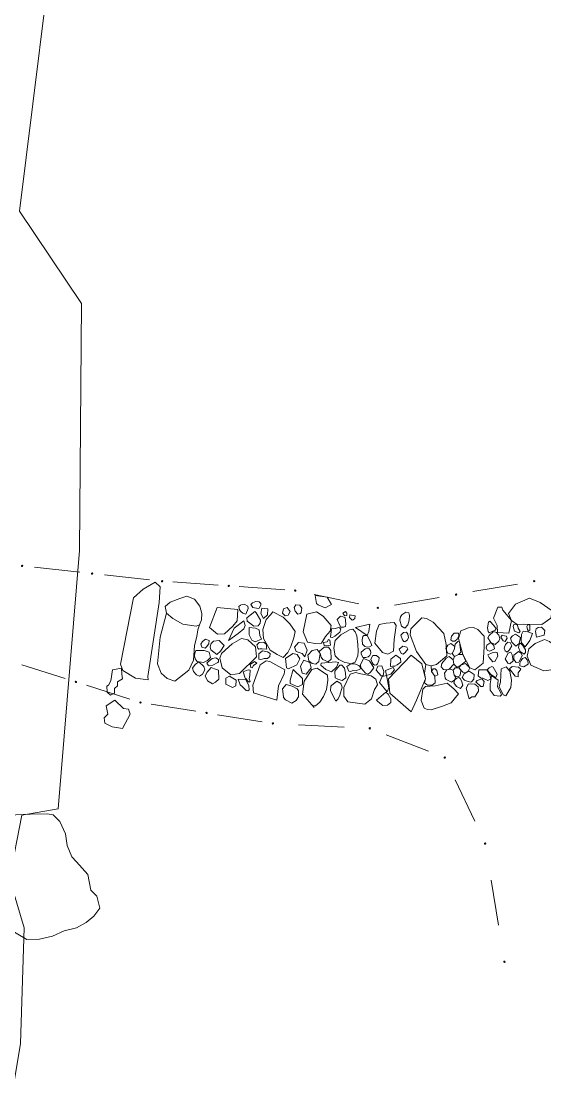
# Model space of a CAD drawing. Header units: metres. Extents: x -10443 to -4073, y -33280 to -26846.
# Drawn here: x -7355.16 to -7349.4, y -29059.68 to -29048.05 of the extents above; entities that cross this region are included whole.
import ezdxf

# ---------------------------------------------------------------- set-up
doc = ezdxf.new("R2010")
doc.units = ezdxf.units.M
doc.header["$MEASUREMENT"] = 0
doc.linetypes.add('CONTINUOUS_1', pattern=[0])
doc.linetypes.add('CONTINUOUS_2', pattern=[0])
for name, color, linetype, lineweight in [('園路', 241, 'CONTINUOUS_2', 18), ('石', 241, 'CONTINUOUS_2', 18), ('護岸', 241, 'CONTINUOUS_2', 18)]:
    doc.layers.add(name, color=color, linetype=linetype, lineweight=lineweight)

msp = doc.modelspace()

# ---------------------------------------------------------------- hatches: boundary and pattern name
at = {"layer": '園路', "linetype": 'CONTINUOUS_1', "lineweight": 18}
for points in [[(-7355.141, -29054.041, 1), (-7355.156, -29054.041, 1)], [(-7354.371, -29054.125, 1), (-7354.386, -29054.125, 1)], [(-7353.6, -29054.21, 1), (-7353.615, -29054.21, 1)], [(-7352.867, -29054.261, 1), (-7352.882, -29054.261, 1)], [(-7349.504, -29054.209, 1), (-7349.519, -29054.209, 1)], [(-7352.134, -29054.312, 1), (-7352.149, -29054.312, 1)], [(-7350.366, -29054.356, 1), (-7350.381, -29054.356, 1)], [(-7351.228, -29054.502, 1), (-7351.243, -29054.502, 1)], [(-7354.549, -29055.317, 1), (-7354.564, -29055.317, 1)], [(-7353.839, -29055.543, 1), (-7353.854, -29055.543, 1)], [(-7353.11, -29055.658, 1), (-7353.125, -29055.658, 1)], [(-7352.382, -29055.773, 1), (-7352.397, -29055.773, 1)], [(-7351.314, -29055.827, 1), (-7351.329, -29055.827, 1)], [(-7350.489, -29056.148, 1), (-7350.504, -29056.148, 1)], [(-7350.045, -29057.094, 1), (-7350.06, -29057.094, 1)], [(-7349.833, -29058.394, 1), (-7349.848, -29058.394, 1)]]:
    msp.add_hatch(color=256, dxfattribs=at).paths.add_polyline_path(points, flags=0)

# ---------------------------------------------------------------- linework, layer by layer
for p, q in [((-7354.515, -29054.11), (-7355.012, -29054.056)), ((-7353.745, -29054.195), (-7354.242, -29054.14)), ((-7352.992, -29054.253), (-7353.491, -29054.218)), ((-7352.259, -29054.304), (-7352.758, -29054.269)), ((-7349.696, -29054.241), (-7350.189, -29054.324)), ((-7351.444, -29054.459), (-7351.933, -29054.356)), ((-7350.558, -29054.387), (-7351.051, -29054.471)), ((-7354.673, -29055.28), (-7355.15, -29055.129)), ((-7353.963, -29055.506), (-7354.439, -29055.354)), ((-7353.235, -29055.64), (-7353.729, -29055.562)), ((-7352.506, -29055.755), (-7353, -29055.677)), ((-7351.606, -29055.813), (-7352.105, -29055.787)), ((-7350.676, -29056.078), (-7351.142, -29055.897)), ((-7350.168, -29056.847), (-7350.381, -29056.395)), ((-7349.906, -29057.991), (-7349.987, -29057.497))]:
    msp.add_line(p, q, dxfattribs=at)
for centre in [(-7355.149, -29054.041), (-7354.378, -29054.125), (-7353.608, -29054.21), (-7352.875, -29054.261), (-7349.512, -29054.209), (-7352.142, -29054.312), (-7350.373, -29054.356), (-7351.235, -29054.502), (-7354.556, -29055.317), (-7353.846, -29055.543), (-7353.118, -29055.658), (-7352.389, -29055.773), (-7351.322, -29055.827), (-7350.497, -29056.148), (-7350.053, -29057.094), (-7349.84, -29058.394)]:
    msp.add_circle(centre, 0.0075, dxfattribs=at)
at = {"layer": '石', "linetype": 'CONTINUOUS_2', "lineweight": 18, "flags": 128}
for points in [[(-7354.039, -29055.19), (-7354.064, -29055.121), (-7353.922, -29054.392), (-7353.815, -29054.295), (-7353.683, -29054.219), (-7353.631, -29054.272), (-7353.64, -29054.445), (-7353.766, -29055.257), (-7353.763, -29055.295), (-7353.902, -29055.275), (-7354.039, -29055.19)], [(-7353.234, -29054.702), (-7353.38, -29054.683), (-7353.49, -29054.62), (-7353.56, -29054.562), (-7353.575, -29054.489), (-7353.518, -29054.439), (-7353.413, -29054.4), (-7353.334, -29054.372), (-7353.25, -29054.408), (-7353.194, -29054.484), (-7353.17, -29054.563), (-7353.174, -29054.634), (-7353.198, -29054.689), (-7353.234, -29054.702)], [(-7351.909, -29054.455), (-7351.922, -29054.366), (-7351.79, -29054.383), (-7351.745, -29054.465), (-7351.814, -29054.501), (-7351.889, -29054.468), (-7351.909, -29054.455)], [(-7353.087, -29054.719), (-7353.003, -29054.5), (-7352.775, -29054.519), (-7352.78, -29054.645), (-7352.829, -29054.703), (-7352.922, -29054.788), (-7353, -29054.79), (-7353.087, -29054.719)], [(-7352.718, -29054.56), (-7352.742, -29054.542), (-7352.756, -29054.525), (-7352.763, -29054.488), (-7352.745, -29054.472), (-7352.725, -29054.467), (-7352.706, -29054.462), (-7352.666, -29054.482), (-7352.659, -29054.51), (-7352.685, -29054.57), (-7352.718, -29054.56)], [(-7352.551, -29054.51), (-7352.611, -29054.499), (-7352.633, -29054.467), (-7352.614, -29054.446), (-7352.577, -29054.433), (-7352.54, -29054.436), (-7352.522, -29054.453), (-7352.523, -29054.472), (-7352.538, -29054.504), (-7352.551, -29054.51)], [(-7352.491, -29054.618), (-7352.523, -29054.565), (-7352.51, -29054.504), (-7352.445, -29054.514), (-7352.447, -29054.579), (-7352.491, -29054.618)], [(-7352.253, -29054.589), (-7352.284, -29054.56), (-7352.272, -29054.512), (-7352.231, -29054.5), (-7352.198, -29054.544), (-7352.219, -29054.584), (-7352.253, -29054.589)], [(-7352.115, -29054.57), (-7352.144, -29054.54), (-7352.156, -29054.499), (-7352.138, -29054.47), (-7352.093, -29054.472), (-7352.069, -29054.505), (-7352.078, -29054.554), (-7352.083, -29054.564), (-7352.115, -29054.57)], [(-7349.961, -29054.616), (-7349.922, -29054.697), (-7349.917, -29054.772), (-7349.791, -29054.78), (-7349.762, -29054.643), (-7349.859, -29054.529), (-7349.87, -29054.494), (-7349.913, -29054.494), (-7349.961, -29054.616)], [(-7349.797, -29054.563), (-7349.719, -29054.463), (-7349.565, -29054.397), (-7349.448, -29054.444), (-7349.314, -29054.536), (-7349.329, -29054.616), (-7349.429, -29054.686), (-7349.631, -29054.68), (-7349.701, -29054.686), (-7349.762, -29054.643), (-7349.797, -29054.563)], [(-7353.56, -29054.562), (-7353.631, -29054.826), (-7353.658, -29055.118), (-7353.619, -29055.22), (-7353.552, -29055.279), (-7353.466, -29055.31), (-7353.314, -29055.188), (-7353.264, -29055.078), (-7353.251, -29054.917), (-7353.227, -29054.816), (-7353.213, -29054.744), (-7353.198, -29054.689)], [(-7352.6, -29054.705), (-7352.672, -29054.65), (-7352.674, -29054.612), (-7352.587, -29054.541), (-7352.573, -29054.558), (-7352.525, -29054.638), (-7352.529, -29054.669), (-7352.552, -29054.701), (-7352.6, -29054.705)], [(-7352.274, -29055.047), (-7352.343, -29055.017), (-7352.417, -29054.968), (-7352.493, -29054.84), (-7352.498, -29054.742), (-7352.461, -29054.63), (-7352.415, -29054.58), (-7352.389, -29054.547), (-7352.277, -29054.603), (-7352.204, -29054.679), (-7352.143, -29054.764), (-7352.158, -29054.833), (-7352.193, -29054.928), (-7352.224, -29054.992), (-7352.274, -29055.047)], [(-7351.923, -29054.895), (-7352.008, -29054.878), (-7352.054, -29054.765), (-7352.016, -29054.57), (-7351.907, -29054.545), (-7351.836, -29054.592), (-7351.749, -29054.695), (-7351.758, -29054.759), (-7351.811, -29054.817), (-7351.852, -29054.892), (-7351.923, -29054.895)], [(-7351.65, -29054.704), (-7351.681, -29054.629), (-7351.645, -29054.594), (-7351.595, -29054.607), (-7351.586, -29054.678), (-7351.589, -29054.706), (-7351.611, -29054.714), (-7351.644, -29054.713), (-7351.65, -29054.704)], [(-7351.605, -29054.584), (-7351.62, -29054.559), (-7351.59, -29054.542), (-7351.574, -29054.561), (-7351.574, -29054.585), (-7351.596, -29054.591), (-7351.605, -29054.584)], [(-7351.515, -29054.636), (-7351.547, -29054.609), (-7351.543, -29054.578), (-7351.484, -29054.589), (-7351.488, -29054.619), (-7351.507, -29054.635), (-7351.515, -29054.636)], [(-7350.974, -29054.703), (-7350.992, -29054.639), (-7350.984, -29054.602), (-7350.97, -29054.58), (-7350.925, -29054.549), (-7350.894, -29054.557), (-7350.886, -29054.585), (-7350.889, -29054.638), (-7350.904, -29054.689), (-7350.937, -29054.727), (-7350.954, -29054.716), (-7350.974, -29054.703)], [(-7350.706, -29055.124), (-7350.809, -29054.983), (-7350.879, -29054.798), (-7350.871, -29054.732), (-7350.748, -29054.613), (-7350.7, -29054.62), (-7350.625, -29054.658), (-7350.509, -29054.784), (-7350.482, -29054.904), (-7350.473, -29055.029), (-7350.588, -29055.126), (-7350.647, -29055.138), (-7350.706, -29055.124)], [(-7352.876, -29054.86), (-7352.814, -29054.725), (-7352.709, -29054.644), (-7352.693, -29054.696), (-7352.71, -29054.734), (-7352.77, -29054.786), (-7352.876, -29054.86)], [(-7352.62, -29054.859), (-7352.649, -29054.798), (-7352.649, -29054.72), (-7352.58, -29054.724), (-7352.538, -29054.743), (-7352.532, -29054.806), (-7352.514, -29054.847), (-7352.583, -29054.875), (-7352.62, -29054.859)], [(-7351.753, -29054.823), (-7351.745, -29054.732), (-7351.705, -29054.729), (-7351.663, -29054.719), (-7351.64, -29054.733), (-7351.652, -29054.768), (-7351.708, -29054.812), (-7351.734, -29054.828), (-7351.753, -29054.823)], [(-7351.351, -29054.807), (-7351.478, -29054.718), (-7351.321, -29054.683), (-7351.334, -29054.762), (-7351.351, -29054.807)], [(-7351.182, -29054.995), (-7351.266, -29054.889), (-7351.247, -29054.76), (-7351.218, -29054.684), (-7351.142, -29054.669), (-7351.055, -29054.665), (-7351.033, -29054.698), (-7351.054, -29054.852), (-7351.062, -29054.977), (-7351.125, -29055.011), (-7351.182, -29054.995)], [(-7350.22, -29055.162), (-7350.3, -29055.017), (-7350.346, -29054.84), (-7350.322, -29054.754), (-7350.236, -29054.721), (-7350.181, -29054.717), (-7350.133, -29054.739), (-7350.063, -29054.814), (-7350.062, -29054.93), (-7350.074, -29055.109), (-7350.165, -29055.182), (-7350.22, -29055.162)], [(-7350.01, -29054.776), (-7349.944, -29054.747), (-7349.933, -29054.734), (-7349.958, -29054.697), (-7350.002, -29054.648), (-7350.017, -29054.66), (-7350.026, -29054.723), (-7350.019, -29054.762), (-7350.01, -29054.776)], [(-7349.745, -29054.706), (-7349.731, -29054.758), (-7349.681, -29054.776), (-7349.668, -29054.763), (-7349.689, -29054.727), (-7349.698, -29054.693), (-7349.72, -29054.681), (-7349.737, -29054.687), (-7349.745, -29054.706)], [(-7349.588, -29054.742), (-7349.575, -29054.758), (-7349.562, -29054.75), (-7349.561, -29054.692), (-7349.584, -29054.685), (-7349.594, -29054.707), (-7349.588, -29054.742)], [(-7349.499, -29054.764), (-7349.486, -29054.823), (-7349.403, -29054.802), (-7349.397, -29054.752), (-7349.431, -29054.716), (-7349.471, -29054.718), (-7349.492, -29054.732), (-7349.499, -29054.764)], [(-7353.134, -29054.947), (-7353.172, -29054.936), (-7353.182, -29054.9), (-7353.164, -29054.871), (-7353.131, -29054.847), (-7353.09, -29054.861), (-7353.095, -29054.897), (-7353.119, -29054.932), (-7353.134, -29054.947)], [(-7352.851, -29055.238), (-7352.948, -29055.162), (-7352.973, -29055.056), (-7352.956, -29055.004), (-7352.836, -29054.899), (-7352.735, -29054.84), (-7352.664, -29054.854), (-7352.579, -29054.93), (-7352.568, -29055.041), (-7352.756, -29055.225), (-7352.851, -29055.238)], [(-7351.825, -29054.918), (-7351.831, -29054.884), (-7351.79, -29054.875), (-7351.776, -29054.85), (-7351.761, -29054.859), (-7351.756, -29054.911), (-7351.772, -29054.918), (-7351.801, -29054.921), (-7351.825, -29054.918)], [(-7351.598, -29055.102), (-7351.662, -29055.071), (-7351.704, -29055.03), (-7351.717, -29054.947), (-7351.704, -29054.861), (-7351.642, -29054.799), (-7351.547, -29054.745), (-7351.508, -29054.738), (-7351.484, -29054.766), (-7351.466, -29054.81), (-7351.453, -29054.907), (-7351.45, -29054.978), (-7351.453, -29055.031), (-7351.484, -29055.098), (-7351.532, -29055.119), (-7351.572, -29055.108), (-7351.598, -29055.102)], [(-7351.324, -29054.931), (-7351.347, -29054.936), (-7351.378, -29054.927), (-7351.404, -29054.9), (-7351.406, -29054.853), (-7351.397, -29054.819), (-7351.386, -29054.807), (-7351.351, -29054.807), (-7351.316, -29054.876), (-7351.299, -29054.915), (-7351.324, -29054.931)], [(-7350.964, -29054.855), (-7350.979, -29054.802), (-7350.953, -29054.774), (-7350.918, -29054.771), (-7350.902, -29054.791), (-7350.895, -29054.828), (-7350.909, -29054.854), (-7350.938, -29054.875), (-7350.949, -29054.873), (-7350.964, -29054.855)], [(-7350.411, -29054.867), (-7350.432, -29054.854), (-7350.424, -29054.814), (-7350.392, -29054.78), (-7350.345, -29054.779), (-7350.342, -29054.81), (-7350.36, -29054.848), (-7350.386, -29054.867), (-7350.411, -29054.867)], [(-7349.944, -29054.907), (-7349.991, -29054.882), (-7350.024, -29054.833), (-7350.007, -29054.805), (-7349.96, -29054.761), (-7349.929, -29054.774), (-7349.903, -29054.803), (-7349.89, -29054.84), (-7349.902, -29054.87), (-7349.944, -29054.907)], [(-7349.819, -29054.813), (-7349.809, -29054.837), (-7349.831, -29054.873), (-7349.854, -29054.864), (-7349.881, -29054.824), (-7349.864, -29054.803), (-7349.841, -29054.81), (-7349.819, -29054.813)], [(-7349.775, -29054.834), (-7349.758, -29054.88), (-7349.716, -29054.925), (-7349.678, -29054.893), (-7349.663, -29054.829), (-7349.717, -29054.793), (-7349.752, -29054.809), (-7349.775, -29054.834)], [(-7349.654, -29054.888), (-7349.611, -29054.93), (-7349.561, -29054.862), (-7349.531, -29054.785), (-7349.582, -29054.767), (-7349.636, -29054.759), (-7349.652, -29054.794), (-7349.658, -29054.859), (-7349.654, -29054.888)], [(-7349.592, -29055.035), (-7349.551, -29055.131), (-7349.408, -29055.195), (-7349.325, -29055.185), (-7349.26, -29055.022), (-7349.277, -29054.926), (-7349.343, -29054.872), (-7349.399, -29054.852), (-7349.503, -29054.893), (-7349.573, -29054.952), (-7349.592, -29055.035)], [(-7353.007, -29055.014), (-7353.07, -29054.963), (-7353.08, -29054.93), (-7353.068, -29054.896), (-7353.041, -29054.87), (-7352.981, -29054.86), (-7352.953, -29054.887), (-7352.924, -29054.918), (-7352.965, -29054.977), (-7353.007, -29055.014)], [(-7352.553, -29054.946), (-7352.565, -29054.909), (-7352.541, -29054.884), (-7352.49, -29054.88), (-7352.46, -29054.906), (-7352.459, -29054.943), (-7352.456, -29054.958), (-7352.507, -29054.953), (-7352.532, -29054.954), (-7352.545, -29054.957), (-7352.553, -29054.946)], [(-7352.066, -29055.005), (-7352.132, -29054.982), (-7352.15, -29054.936), (-7352.106, -29054.882), (-7352.044, -29054.892), (-7352.012, -29054.966), (-7352.036, -29055.041), (-7352.066, -29055.005)], [(-7351.956, -29055.114), (-7351.915, -29055.12), (-7351.882, -29055.092), (-7351.868, -29055.005), (-7351.903, -29054.961), (-7351.955, -29054.97), (-7352.005, -29055.024), (-7351.992, -29055.085), (-7351.956, -29055.114)], [(-7351.838, -29055.072), (-7351.782, -29055.096), (-7351.749, -29055.066), (-7351.752, -29054.972), (-7351.776, -29054.935), (-7351.823, -29054.935), (-7351.879, -29054.981), (-7351.868, -29055.005), (-7351.859, -29055.045), (-7351.838, -29055.072)], [(-7351.397, -29055.048), (-7351.418, -29055.009), (-7351.416, -29054.99), (-7351.373, -29054.954), (-7351.332, -29054.95), (-7351.313, -29054.971), (-7351.312, -29054.996), (-7351.321, -29055.025), (-7351.34, -29055.041), (-7351.367, -29055.05), (-7351.386, -29055.048), (-7351.397, -29055.048)], [(-7350.978, -29055.003), (-7350.999, -29054.955), (-7350.957, -29054.925), (-7350.913, -29054.933), (-7350.903, -29054.955), (-7350.933, -29054.994), (-7350.955, -29055.01), (-7350.978, -29055.003)], [(-7350.435, -29055.013), (-7350.467, -29054.996), (-7350.486, -29054.949), (-7350.464, -29054.914), (-7350.43, -29054.896), (-7350.386, -29054.926), (-7350.393, -29054.963), (-7350.415, -29055.004), (-7350.435, -29055.013)], [(-7350.386, -29054.926), (-7350.384, -29054.903), (-7350.352, -29054.871), (-7350.335, -29054.877), (-7350.319, -29054.989), (-7350.347, -29055.015), (-7350.391, -29055.038), (-7350.415, -29055.004)], [(-7349.991, -29054.882), (-7350.034, -29054.914), (-7350.04, -29054.944), (-7350.026, -29054.971), (-7350.003, -29054.979), (-7349.95, -29054.953), (-7349.958, -29054.916), (-7349.991, -29054.882)], [(-7349.832, -29054.975), (-7349.845, -29054.944), (-7349.829, -29054.905), (-7349.804, -29054.878), (-7349.779, -29054.885), (-7349.76, -29054.921), (-7349.784, -29054.963), (-7349.811, -29054.99), (-7349.832, -29054.975)], [(-7349.622, -29055.011), (-7349.667, -29054.984), (-7349.686, -29054.939), (-7349.678, -29054.902), (-7349.665, -29054.891), (-7349.638, -29054.916), (-7349.607, -29054.964), (-7349.607, -29054.992), (-7349.622, -29055.011)], [(-7353.237, -29054.972), (-7353.146, -29054.971), (-7353.091, -29054.99), (-7353.076, -29055.047), (-7353.108, -29055.08), (-7353.154, -29055.103), (-7353.223, -29055.091), (-7353.245, -29055.063), (-7353.253, -29055.03), (-7353.249, -29055), (-7353.237, -29054.972)], [(-7353.1, -29055.094), (-7353.057, -29055.058), (-7353.018, -29055.053), (-7352.989, -29055.071), (-7352.986, -29055.096), (-7352.995, -29055.103), (-7353.049, -29055.132), (-7353.091, -29055.141), (-7353.102, -29055.132), (-7353.116, -29055.11), (-7353.1, -29055.094)], [(-7352.347, -29055.517), (-7352.601, -29055.438), (-7352.608, -29055.354), (-7352.529, -29055.129), (-7352.464, -29055.083), (-7352.424, -29055.093), (-7352.259, -29055.184), (-7352.264, -29055.229), (-7352.326, -29055.36), (-7352.347, -29055.517)], [(-7352.543, -29055.068), (-7352.545, -29055.009), (-7352.503, -29054.975), (-7352.447, -29054.986), (-7352.418, -29055.005), (-7352.421, -29055.039), (-7352.448, -29055.061), (-7352.483, -29055.06), (-7352.507, -29055.067), (-7352.53, -29055.07), (-7352.543, -29055.068)], [(-7352.239, -29055.161), (-7352.251, -29055.061), (-7352.169, -29055.004), (-7352.12, -29055.014), (-7352.091, -29055.063), (-7352.127, -29055.129), (-7352.217, -29055.171), (-7352.239, -29055.161)], [(-7352.023, -29055.23), (-7352.065, -29055.22), (-7352.086, -29055.144), (-7352.049, -29055.079), (-7351.983, -29055.104), (-7351.966, -29055.161), (-7352.023, -29055.23)], [(-7351.37, -29055.219), (-7351.422, -29055.161), (-7351.424, -29055.13), (-7351.391, -29055.06), (-7351.327, -29055.086), (-7351.278, -29055.163), (-7351.316, -29055.211), (-7351.341, -29055.232), (-7351.37, -29055.219)], [(-7351.295, -29055.104), (-7351.311, -29055.065), (-7351.288, -29055.028), (-7351.25, -29055.028), (-7351.218, -29055.053), (-7351.221, -29055.08), (-7351.236, -29055.118), (-7351.249, -29055.129), (-7351.272, -29055.133), (-7351.284, -29055.121), (-7351.295, -29055.104)], [(-7350.867, -29055.646), (-7351.103, -29055.441), (-7351.115, -29055.282), (-7350.867, -29055.021), (-7350.749, -29055.118), (-7350.711, -29055.282), (-7350.81, -29055.519), (-7350.867, -29055.646)], [(-7351.096, -29055.147), (-7351.091, -29055.066), (-7351.036, -29055.021), (-7350.983, -29055.06), (-7350.979, -29055.098), (-7351.02, -29055.13), (-7351.047, -29055.142), (-7351.074, -29055.145), (-7351.096, -29055.147)], [(-7350.473, -29055.182), (-7350.512, -29055.179), (-7350.538, -29055.152), (-7350.529, -29055.115), (-7350.481, -29055.057), (-7350.448, -29055.038), (-7350.404, -29055.073), (-7350.399, -29055.121), (-7350.447, -29055.175), (-7350.473, -29055.182)], [(-7350.404, -29055.073), (-7350.391, -29055.038), (-7350.347, -29055.015), (-7350.3, -29055.017), (-7350.266, -29055.09), (-7350.321, -29055.132), (-7350.365, -29055.154), (-7350.399, -29055.121)], [(-7350.024, -29055.018), (-7350.008, -29055.048), (-7349.969, -29055.095), (-7349.946, -29055.091), (-7349.912, -29055.033), (-7349.919, -29054.995), (-7349.939, -29054.991), (-7349.976, -29054.997), (-7350.024, -29055.018)], [(-7349.803, -29055.112), (-7349.831, -29055.062), (-7349.801, -29055), (-7349.77, -29054.988), (-7349.754, -29055.02), (-7349.746, -29055.085), (-7349.781, -29055.118), (-7349.803, -29055.112)], [(-7349.71, -29055.102), (-7349.737, -29055.069), (-7349.738, -29055.022), (-7349.685, -29054.981), (-7349.655, -29055), (-7349.645, -29055.025), (-7349.653, -29055.043), (-7349.683, -29055.101), (-7349.71, -29055.102)], [(-7349.67, -29055.14), (-7349.626, -29055.15), (-7349.58, -29055.121), (-7349.584, -29055.082), (-7349.614, -29055.05), (-7349.641, -29055.06), (-7349.658, -29055.08), (-7349.67, -29055.111), (-7349.67, -29055.14)], [(-7354.217, -29055.363), (-7354.213, -29055.428), (-7354.175, -29055.462), (-7354.133, -29055.44), (-7354.133, -29055.388), (-7354.097, -29055.361), (-7354.1, -29055.315), (-7354.042, -29055.284), (-7354.051, -29055.23), (-7354.055, -29055.164), (-7354.154, -29055.182), (-7354.173, -29055.305), (-7354.196, -29055.352), (-7354.217, -29055.363)], [(-7353.198, -29055.253), (-7353.23, -29055.239), (-7353.261, -29055.201), (-7353.273, -29055.166), (-7353.245, -29055.124), (-7353.203, -29055.095), (-7353.148, -29055.148), (-7353.137, -29055.182), (-7353.165, -29055.23), (-7353.198, -29055.253)], [(-7353.111, -29055.209), (-7353.135, -29055.249), (-7353.109, -29055.303), (-7353.055, -29055.336), (-7353.02, -29055.318), (-7352.982, -29055.286), (-7352.988, -29055.188), (-7353.032, -29055.172), (-7353.069, -29055.159), (-7353.111, -29055.209)], [(-7352.694, -29055.274), (-7352.715, -29055.204), (-7352.662, -29055.182), (-7352.638, -29055.187), (-7352.641, -29055.247), (-7352.648, -29055.284), (-7352.64, -29055.311), (-7352.648, -29055.32), (-7352.663, -29055.308), (-7352.674, -29055.294), (-7352.688, -29055.279), (-7352.694, -29055.274)], [(-7352.63, -29055.159), (-7352.637, -29055.126), (-7352.59, -29055.092), (-7352.566, -29055.11), (-7352.601, -29055.136), (-7352.615, -29055.163), (-7352.63, -29055.159)], [(-7352.2, -29055.334), (-7352.114, -29055.369), (-7352.063, -29055.346), (-7352.064, -29055.28), (-7352.166, -29055.18), (-7352.199, -29055.299), (-7352.2, -29055.334)], [(-7351.935, -29055.597), (-7352.061, -29055.453), (-7352.044, -29055.309), (-7351.959, -29055.181), (-7351.902, -29055.164), (-7351.789, -29055.243), (-7351.783, -29055.297), (-7351.8, -29055.401), (-7351.833, -29055.476), (-7351.871, -29055.541), (-7351.92, -29055.578), (-7351.949, -29055.58)], [(-7351.742, -29055.204), (-7351.805, -29055.179), (-7351.862, -29055.133), (-7351.859, -29055.109), (-7351.695, -29055.094), (-7351.668, -29055.104), (-7351.687, -29055.153), (-7351.742, -29055.204)], [(-7351.703, -29055.272), (-7351.706, -29055.199), (-7351.651, -29055.132), (-7351.63, -29055.131), (-7351.601, -29055.166), (-7351.591, -29055.22), (-7351.586, -29055.273), (-7351.626, -29055.302), (-7351.665, -29055.29), (-7351.703, -29055.272)], [(-7351.553, -29055.198), (-7351.575, -29055.146), (-7351.532, -29055.119), (-7351.489, -29055.117), (-7351.443, -29055.136), (-7351.422, -29055.161), (-7351.423, -29055.171), (-7351.471, -29055.195), (-7351.506, -29055.192), (-7351.533, -29055.202), (-7351.553, -29055.198)], [(-7351.196, -29055.25), (-7351.252, -29055.189), (-7351.232, -29055.142), (-7351.189, -29055.139), (-7351.166, -29055.201), (-7351.176, -29055.249), (-7351.196, -29055.25)], [(-7351.137, -29055.246), (-7351.151, -29055.192), (-7351.065, -29055.158), (-7351.049, -29055.182), (-7351.092, -29055.232), (-7351.137, -29055.246)], [(-7350.721, -29055.219), (-7350.706, -29055.124), (-7350.647, -29055.138), (-7350.642, -29055.202), (-7350.607, -29055.255), (-7350.604, -29055.326), (-7350.634, -29055.351), (-7350.687, -29055.353), (-7350.722, -29055.326), (-7350.711, -29055.282), (-7350.721, -29055.219)], [(-7350.607, -29055.255), (-7350.573, -29055.238), (-7350.583, -29055.192), (-7350.604, -29055.173), (-7350.623, -29055.173), (-7350.642, -29055.202)], [(-7350.378, -29055.26), (-7350.386, -29055.294), (-7350.424, -29055.32), (-7350.453, -29055.306), (-7350.48, -29055.289), (-7350.491, -29055.274), (-7350.501, -29055.222), (-7350.473, -29055.182), (-7350.435, -29055.177), (-7350.406, -29055.189), (-7350.394, -29055.242), (-7350.378, -29055.26)], [(-7350.359, -29055.261), (-7350.394, -29055.242), (-7350.406, -29055.189), (-7350.384, -29055.163), (-7350.341, -29055.16), (-7350.32, -29055.187), (-7350.323, -29055.223), (-7350.331, -29055.25), (-7350.346, -29055.258), (-7350.359, -29055.261)], [(-7350.264, -29055.215), (-7350.3, -29055.21), (-7350.341, -29055.16), (-7350.321, -29055.132), (-7350.269, -29055.113), (-7350.22, -29055.162), (-7350.241, -29055.198), (-7350.264, -29055.215)], [(-7350.212, -29055.321), (-7350.252, -29055.307), (-7350.281, -29055.297), (-7350.307, -29055.267), (-7350.284, -29055.229), (-7350.264, -29055.215), (-7350.227, -29055.199), (-7350.174, -29055.235), (-7350.179, -29055.285), (-7350.198, -29055.313), (-7350.212, -29055.321)], [(-7350.104, -29055.271), (-7350.131, -29055.251), (-7350.121, -29055.182), (-7350.035, -29055.184), (-7350.001, -29055.234), (-7349.992, -29055.284), (-7350.025, -29055.302), (-7350.08, -29055.277), (-7350.104, -29055.271)], [(-7350.03, -29055.183), (-7349.991, -29055.234), (-7349.949, -29055.26), (-7349.935, -29055.268), (-7349.92, -29055.23), (-7349.963, -29055.154), (-7349.98, -29055.147), (-7350.007, -29055.162), (-7350.03, -29055.183)], [(-7349.854, -29055.46), (-7349.898, -29055.367), (-7349.885, -29055.319), (-7349.876, -29055.174), (-7349.822, -29055.152), (-7349.782, -29055.199), (-7349.761, -29055.297), (-7349.77, -29055.377), (-7349.824, -29055.468), (-7349.854, -29055.46)], [(-7349.722, -29055.254), (-7349.784, -29055.172), (-7349.757, -29055.148), (-7349.684, -29055.154), (-7349.659, -29055.177), (-7349.69, -29055.215), (-7349.688, -29055.26), (-7349.722, -29055.254)], [(-7352.863, -29055.364), (-7352.908, -29055.343), (-7352.906, -29055.276), (-7352.867, -29055.252), (-7352.793, -29055.296), (-7352.797, -29055.358), (-7352.833, -29055.377), (-7352.863, -29055.364)], [(-7352.664, -29055.416), (-7352.681, -29055.412), (-7352.725, -29055.366), (-7352.75, -29055.349), (-7352.772, -29055.286), (-7352.687, -29055.291), (-7352.655, -29055.359), (-7352.648, -29055.403), (-7352.664, -29055.416)], [(-7351.696, -29055.528), (-7351.754, -29055.416), (-7351.752, -29055.363), (-7351.742, -29055.355), (-7351.686, -29055.307), (-7351.642, -29055.334), (-7351.627, -29055.374), (-7351.651, -29055.464), (-7351.671, -29055.502), (-7351.696, -29055.528)], [(-7351.375, -29055.561), (-7351.564, -29055.535), (-7351.609, -29055.472), (-7351.609, -29055.377), (-7351.54, -29055.23), (-7351.478, -29055.213), (-7351.422, -29055.227), (-7351.306, -29055.25), (-7351.254, -29055.287), (-7351.239, -29055.35), (-7351.27, -29055.399), (-7351.303, -29055.503), (-7351.375, -29055.561)], [(-7351.13, -29055.424), (-7351.215, -29055.324), (-7351.185, -29055.258), (-7351.137, -29055.246), (-7351.126, -29055.3), (-7351.113, -29055.38), (-7351.13, -29055.424)], [(-7350.313, -29055.304), (-7350.298, -29055.353), (-7350.324, -29055.388), (-7350.369, -29055.366), (-7350.397, -29055.325), (-7350.386, -29055.294), (-7350.366, -29055.276), (-7350.341, -29055.268), (-7350.327, -29055.28), (-7350.313, -29055.304)], [(-7350.154, -29055.317), (-7350.101, -29055.366), (-7350.074, -29055.367), (-7350.065, -29055.312), (-7350.089, -29055.283), (-7350.142, -29055.3), (-7350.154, -29055.317)], [(-7349.982, -29055.246), (-7349.909, -29055.298), (-7349.915, -29055.369), (-7349.883, -29055.428), (-7349.871, -29055.46), (-7349.889, -29055.475), (-7349.954, -29055.466), (-7349.997, -29055.409), (-7349.996, -29055.339), (-7349.99, -29055.295), (-7349.982, -29055.246)], [(-7352.277, -29055.446), (-7352.282, -29055.391), (-7352.244, -29055.344), (-7352.176, -29055.363), (-7352.122, -29055.394), (-7352.107, -29055.415), (-7352.108, -29055.48), (-7352.134, -29055.52), (-7352.181, -29055.549), (-7352.251, -29055.512), (-7352.273, -29055.488), (-7352.277, -29055.446)], [(-7351.249, -29055.517), (-7351.144, -29055.43), (-7351.12, -29055.453), (-7351.091, -29055.504), (-7351.092, -29055.543), (-7351.129, -29055.573), (-7351.177, -29055.577), (-7351.213, -29055.551), (-7351.236, -29055.527), (-7351.249, -29055.517)], [(-7350.724, -29055.606), (-7350.757, -29055.52), (-7350.739, -29055.395), (-7350.709, -29055.367), (-7350.601, -29055.361), (-7350.47, -29055.332), (-7350.396, -29055.391), (-7350.347, -29055.449), (-7350.427, -29055.547), (-7350.523, -29055.585), (-7350.645, -29055.624), (-7350.687, -29055.621), (-7350.724, -29055.606)], [(-7350.229, -29055.502), (-7350.26, -29055.386), (-7350.235, -29055.339), (-7350.166, -29055.341), (-7350.129, -29055.372), (-7350.126, -29055.419), (-7350.167, -29055.48), (-7350.198, -29055.48), (-7350.229, -29055.502)], [(-7354.239, -29055.772), (-7354.157, -29055.812), (-7354.045, -29055.828), (-7353.961, -29055.67), (-7353.976, -29055.615), (-7354.032, -29055.608), (-7354.128, -29055.516), (-7354.224, -29055.581), (-7354.204, -29055.672), (-7354.245, -29055.711), (-7354.239, -29055.772)]]:
    msp.add_lwpolyline(points, dxfattribs=at)
msp.add_lwpolyline([(-7355.347, -29057.656), (-7355.344, -29057.879), (-7355.304, -29058.019), (-7355.215, -29058.078), (-7355.096, -29058.148), (-7354.956, -29058.147), (-7354.815, -29058.114), (-7354.685, -29058.054), (-7354.549, -29058.021), (-7354.444, -29057.961), (-7354.359, -29057.894), (-7354.292, -29057.806), (-7354.325, -29057.674), (-7354.393, -29057.605), (-7354.427, -29057.434), (-7354.551, -29057.295), (-7354.6, -29057.241), (-7354.654, -29057.117), (-7354.672, -29056.986), (-7354.733, -29056.85), (-7354.807, -29056.778), (-7354.872, -29056.769), (-7355.055, -29056.77), (-7355.219, -29056.777), (-7355.279, -29056.785), (-7355.401, -29056.93), (-7355.446, -29057.053), (-7355.438, -29057.244), (-7355.456, -29057.358), (-7355.419, -29057.507), (-7355.36, -29057.603)], close=True, dxfattribs=at)
at = {"layer": '護岸', "linetype": 'CONTINUOUS_2', "lineweight": 18, "flags": 128}
msp.add_lwpolyline([(-7335.881, -29022.611), (-7337.269, -29022.503), (-7337.384, -29022.483), (-7337.628, -29022.722), (-7338.243, -29022.928), (-7338.462, -29022.877), (-7339.509, -29023.068), (-7340.19, -29023.405), (-7340.879, -29023.253), (-7341.569, -29023.38), (-7342.957, -29023.664), (-7343.804, -29024.064), (-7343.994, -29024.455), (-7344.36, -29025.114), (-7345.442, -29025.368), (-7346.154, -29025.432), (-7346.918, -29025.827), (-7348.199, -29026.877), (-7349.151, -29028.77), (-7350.481, -29030.527), (-7353.397, -29033.956), (-7355.126, -29035.304), (-7356.333, -29038.212), (-7357.372, -29041.629), (-7358.026, -29043.317), (-7359.153, -29044.942), (-7361.279, -29047.094), (-7362.543, -29048.884), (-7362.594, -29049.782), (-7362.522, -29050.828), (-7362.447, -29052.904), (-7362.891, -29054.422), (-7362.731, -29054.832), (-7363.15, -29055.242), (-7363.685, -29055.993), (-7363.71, -29056.802), (-7364.102, -29057.614), (-7364, -29057.876), (-7363.685, -29058.126), (-7364.418, -29059.086), (-7367.184, -29060.52), (-7368.991, -29061.763), (-7370.529, -29063.142), (-7371.413, -29063.318), (-7372.281, -29063.392), (-7372.895, -29062.901), (-7374.066, -29062.947), (-7375.668, -29063.348), (-7376.838, -29064.732), (-7377.114, -29065.542), (-7377.854, -29066.879), (-7378.402, -29067.686), (-7379.882, -29068.777), (-7380.141, -29069.503), (-7380.859, -29070.986), (-7381.446, -29071.626), (-7381.904, -29071.859), (-7383.533, -29073.742), (-7385.516, -29077.183), (-7387.297, -29079.256), (-7388.307, -29082.25), (-7388.52, -29083.872), (-7388.916, -29085.026), (-7389.322, -29085.534), (-7389.882, -29086.541), (-7390.011, -29086.88), (-7390.172, -29087.265), (-7390.47, -29087.541), (-7390.563, -29088.083), (-7390.25, -29088.116), (-7389.702, -29087.957), (-7389.278, -29088.089), (-7389.075, -29088.258), (-7388.916, -29088.74), (-7389.02, -29088.923), (-7388.863, -29089.423), (-7389.25, -29089.641), (-7389.091, -29089.944), (-7388.808, -29090.041), (-7388.693, -29090.345), (-7388.214, -29090.446), (-7387.68, -29090.903), (-7387.524, -29091.468), (-7387.231, -29091.659), (-7386.512, -29091.421), (-7385.417, -29090.153), (-7384.973, -29089.394), (-7384.68, -29088.243), (-7384.59, -29087.472), (-7384.942, -29086.573), (-7385.442, -29085.797), (-7385.322, -29084.816), (-7384.935, -29083.989), (-7385.085, -29083.121), (-7384.216, -29081.908), (-7384.275, -29081.021), (-7384.173, -29080.733), (-7383.894, -29080.366), (-7383.683, -29080.348), (-7383.462, -29080.531), (-7383.178, -29080.301), (-7383.005, -29080.235), (-7382.648, -29080.222), (-7382.36, -29080.394), (-7382.199, -29080.468), (-7382.247, -29080.97), (-7381.957, -29081.356), (-7381.597, -29081.355), (-7380.371, -29080.268), (-7379.665, -29079.382), (-7378.68, -29077.934), (-7377.13, -29076.545), (-7377.169, -29076.288), (-7376.684, -29075.9), (-7376.176, -29076.077), (-7375.296, -29075.98), (-7374.408, -29075.555), (-7373.637, -29076.248), (-7372.465, -29076.679), (-7371.287, -29076.229), (-7370.24, -29075.669), (-7369.619, -29074.728), (-7369.566, -29073.981), (-7369.739, -29073.209), (-7370.218, -29072.902), (-7370.141, -29072.222), (-7369.836, -29071.865), (-7369.506, -29071.774), (-7369.497, -29071.2), (-7369.27, -29070.482), (-7369.045, -29069.199), (-7368.697, -29068.624), (-7368.051, -29068.783), (-7365.771, -29068.026), (-7364.491, -29066.764), (-7363.321, -29065.461), (-7363.631, -29064.552), (-7363.146, -29064.051), (-7361.917, -29064.661), (-7359.238, -29063.695), (-7355.54, -29061.516), (-7355.165, -29059.294), (-7355.126, -29058.021), (-7355.289, -29057.478), (-7355.15, -29056.783), (-7354.751, -29056.713), (-7354.518, -29053.871), (-7354.496, -29051.155), (-7355.176, -29050.142), (-7354.734, -29046.567), (-7353.234, -29042.734), (-7353.144, -29039.383), (-7352.756, -29038.34), (-7352.112, -29034.814, -0.003818), (-7350.957, -29033.643), (-7349.689, -29031.887, -0.220219), (-7347.491, -29029.83), (-7346.563, -29029.453), (-7346.113, -29028.535, -0.321841), (-7343.026, -29026.146, 0.127874), (-7341.034, -29025.896, -0.210025), (-7337.884, -29024.585), (-7337.145, -29024.636), (-7336.971, -29024.674), (-7336.754, -29024.534), (-7336.486, -29024.603), (-7336.29, -29024.916), (-7335.991, -29024.933), (-7335.715, -29025.194)], format="xyb", dxfattribs=at)

doc.saveas('drawing.dxf')
